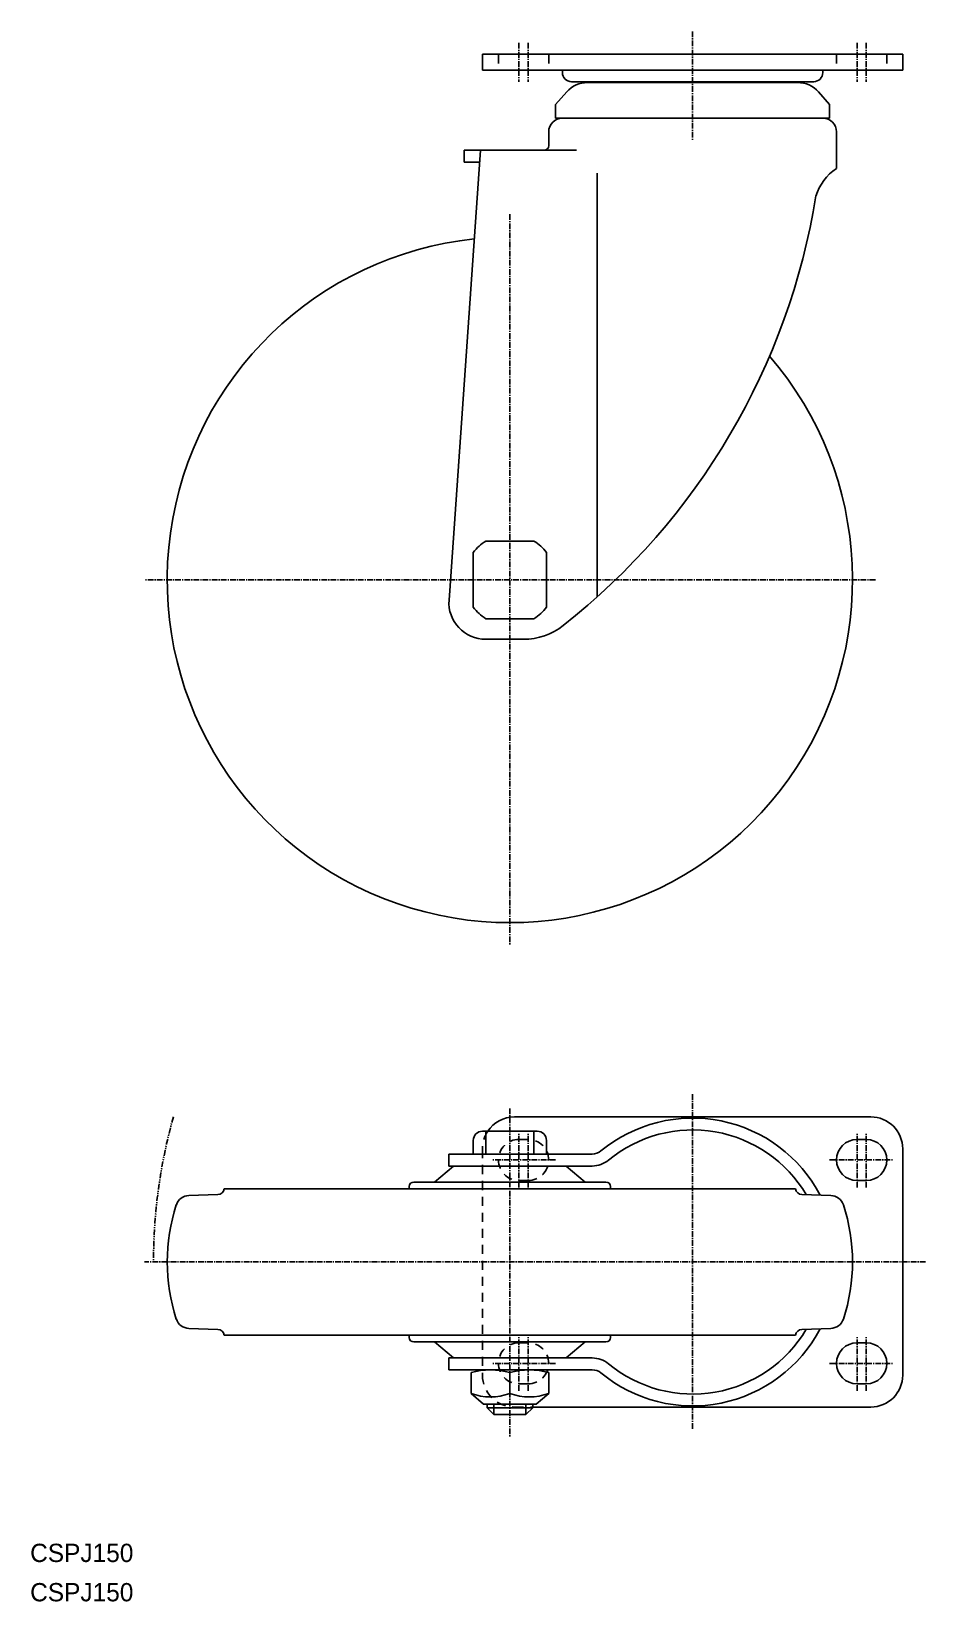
# Model space of a CAD drawing. Extents: x 0 to 196, y 0 to 344.
import ezdxf

# ---------------------------------------------------------------- set-up
doc = ezdxf.new("R2010")
doc.units = 0
for name, pattern in [('CENTER', [2, 1.25, -0.25, 0.25, -0.25]), ('DASHED', [3.5, 2, -1.5]), ('PHANTOM', [2.5, 1.25, -0.25, 0.25, -0.25, 0.25, -0.25])]:
    doc.linetypes.add(name, pattern=pattern)
doc.layers.get('0').update_dxf_attribs({"linetype": 'CONTINUOUS'})
doc.layers.add('CENTER', color=1, linetype='CENTER')

msp = doc.modelspace()

# ---------------------------------------------------------------- linework, layer by layer
at = {"color": 7, "linetype": 'CONTINUOUS'}
for p, q in [((191, 338.5), (99, 338.5)), ((99, 338.5), (99, 335)), ((191, 338.5), (191, 335)), ((191, 335), (99, 335)), ((116.5, 335), (116.5, 334.5)), ((173.5, 335), (173.5, 334.5)), ((117.44, 330.3), (115, 327.5)), ((171.5, 332.5), (118.5, 332.5)), ((168, 332.3), (122, 332.3)), ((172.56, 330.3), (175, 327.5)), ((115, 327.5), (115, 324.5)), ((175, 327.5), (175, 324.5)), ((175, 324.5), (115, 324.5)), ((113.5, 321.5), (113.5, 318.5)), ((176.5, 321.5), (176.5, 313.5)), ((98.58, 317.5), (91.69, 219.06)), ((95, 317.5), (95, 314.9)), ((119.59, 317.5), (95, 317.5)), ((98.4, 314.9), (95, 314.9)), ((124.14, 312.5), (124.14, 219.8)), ((99.73, 232), (110.27, 232)), ((97, 217.5), (97, 229.5)), ((113, 229.5), (113, 217.5)), ((110.27, 215), (99.73, 215)), ((107.99, 210.5), (99.67, 210.5)), ((184, 106), (106, 106)), ((97, 100.85), (97, 97.85)), ((111, 102.85), (99, 102.85)), ((99.73, 97.85), (99.73, 102.85)), ((110.27, 97.85), (110.27, 102.85)), ((113, 100.85), (113, 97.85)), ((181, 101.07), (183, 101.07)), ((91.67, 95.25), (91.67, 97.85)), ((91.67, 97.85), (123.03, 97.85)), ((191, 49.5), (191, 99)), ((92.7, 95.25), (88.5, 91.75)), ((91.67, 95.25), (123.03, 95.25)), ((117.3, 95.25), (121.5, 91.75)), ((42.5, 90.25), (167.5, 90.25)), ((82.96, 90.25), (82.97, 90.78)), ((83.97, 91.75), (126.03, 91.75)), ((127.04, 90.25), (127.03, 90.78)), ((181, 92.07), (183, 92.07)), ((41.08, 89.01), (34.74, 88.79)), ((168.92, 89.01), (175.26, 88.79)), ((41.08, 59.49), (34.74, 59.71)), ((168.92, 59.49), (175.26, 59.71)), ((42.5, 58.25), (167.5, 58.25)), ((82.96, 58.25), (82.97, 57.72)), ((83.97, 56.75), (126.03, 56.75)), ((92.7, 53.25), (88.5, 56.75)), ((117.3, 53.25), (121.5, 56.75)), ((127.04, 58.25), (127.03, 57.72)), ((181, 56.57), (183, 56.57)), ((91.67, 53.25), (91.67, 50.65)), ((91.67, 53.25), (123.03, 53.25)), ((91.67, 50.65), (123.03, 50.65)), ((96.5, 50.07), (96.5, 45.5)), ((105, 50.07), (105, 45.5)), ((113.5, 50.07), (113.5, 45.5)), ((96.5, 45.5), (99.25, 43.15)), ((110.75, 43.15), (113.5, 45.5)), ((181, 47.57), (183, 47.57)), ((99.25, 43.15), (110.75, 43.15)), ((100, 43.15), (100, 42.35)), ((100, 42.35), (110, 42.35)), ((101.5, 40.85), (100, 42.35)), ((110, 42.35), (108.5, 40.85)), ((110, 43.15), (110, 42.35)), ((110, 42.5), (184, 42.5)), ((101.5, 40.85), (108.5, 40.85))]:
    msp.add_line(p, q, dxfattribs=at)
at = {"color": 3, "linetype": 'DASHED'}
for p, q in [((102.5, 338.5), (102.5, 335)), ((113.5, 338.5), (113.5, 335)), ((176.5, 338.5), (176.5, 335)), ((187.5, 338.5), (187.5, 335)), ((109, 101.07), (107.01, 101.07)), ((99, 99), (99, 49.5)), ((109, 92.07), (107, 92.07)), ((109, 56.57), (107.01, 56.57)), ((109, 47.57), (107, 47.57)), ((106, 42.5), (110, 42.5))]:
    msp.add_line(p, q, dxfattribs=at)
at = {"color": 3, "linetype": 'CONTINUOUS'}
for p, q in [((101.5, 43.15), (101.5, 40.85)), ((108.5, 43.15), (108.5, 40.85))]:
    msp.add_line(p, q, dxfattribs=at)
at = {"color": 7, "linetype": 'CONTINUOUS'}
for centre, radius, start, end in [((118.5, 334.5), 2, 180, 270), ((171.5, 334.5), 2, 270, 0), ((122, 326.1), 6.2, 90, 137.3815), ((168, 326.1), 6.2, 42.6185, 90), ((116.5, 321.5), 3, 90, 180), ((173.5, 321.5), 3, 0, 90), ((112.5, 318.5), 1, 270, 0), ((182.54, 304.28), 11.02, 123.2362, 163.0854), ((23.92, 331.4), 150, 308.1827, 350.8269), ((105, 223.5), 75, 95.9516, 40.7259), ((105, 223.5), 10, 121.7883, 143.1301), ((105, 223.5), 10, 36.8699, 58.2117), ((99.67, 218.5), 8, 175.9946, 270), ((105, 223.5), 10, 216.8699, 238.2117), ((105, 223.5), 10, 301.7883, 323.1301), ((107.99, 224.5), 14, 270, 308.1827), ((106, 99), 7, 90, 146.633), ((145, 74.25), 31.5, 27.6633, 129.5549), ((145, 74.25), 28.9, 30.6446, 129.5549), ((184, 99), 7, 0, 90), ((99, 100.85), 2, 90, 180), ((111, 100.85), 2, 0, 90), ((181, 96.57), 4.5, 90, 270), ((183, 96.57), 4.5, 270, 90), ((123.03, 100.85), 3, 270, 309.5549), ((123.03, 100.85), 5.6, 270, 309.5549), ((41.02, 90.51), 1.5, 272, 349.9195), ((83.97, 90.75), 1, 90, 178.3634), ((126.03, 90.75), 1, 1.6366, 90), ((168.98, 90.51), 1.5, 190.0805, 268), ((70, 74.25), 40, 161.82, 198.18), ((34.85, 85.79), 3, 92, 161.82), ((175.15, 85.79), 3, 18.18, 88), ((140, 74.25), 40, 341.82, 18.18), ((34.85, 62.71), 3, 198.18, 268), ((41.02, 57.99), 1.5, 10.0805, 88), ((145, 74.25), 31.5, 230.4451, 332.3367), ((145, 74.25), 28.9, 230.4451, 329.3554), ((168.98, 57.99), 1.5, 92, 169.9195), ((175.15, 62.71), 3, 272, 341.82), ((83.97, 57.75), 1, 181.6366, 270), ((126.03, 57.75), 1, 270, 358.3634), ((181, 52.07), 4.5, 90, 270), ((183, 52.07), 4.5, 270, 90), ((123.03, 47.65), 5.6, 50.4451, 90), ((100.75, 34.8), 15.85, 74.4429, 105.5571), ((109.25, 34.8), 15.85, 74.4429, 105.5571), ((123.03, 47.65), 3, 50.4451, 90), ((184, 49.5), 7, 270, 0), ((100.75, 57.01), 12.28, 249.7438, 290.2562), ((109.25, 57.01), 12.28, 249.7438, 290.2562)]:
    msp.add_arc(centre, radius, start, end, dxfattribs=at)
at = {"color": 3, "linetype": 'PHANTOM'}
msp.add_arc((145, 74.25), 118, 164.3912, 180, dxfattribs=at)
at = {"color": 3, "linetype": 'DASHED'}
for centre, radius, start, end in [((106, 99), 7, 146.633, 180), ((107, 96.57), 4.5, 90, 270), ((109, 96.57), 4.5, 270, 90), ((107, 52.07), 4.5, 90, 270), ((109, 52.07), 4.5, 270, 90), ((106, 49.5), 7, 180, 270)]:
    msp.add_arc(centre, radius, start, end, dxfattribs=at)
at = {"layer": 'CENTER', "color": 1, "linetype": 'CENTER'}
for p, q in [((107, 341), (107, 332.5)), ((109, 341), (109, 332.5)), ((145, 343.5), (145, 319.5)), ((181, 341), (181, 332.5)), ((183, 341), (183, 332.5)), ((105, 303.5), (105, 143.5)), ((185, 223.5), (25, 223.5)), ((145, 111), (145, 37.5)), ((105, 107.85), (105, 35.85)), ((107, 90.57), (107, 102.57)), ((109, 90.57), (109, 102.57)), ((181, 90.57), (181, 102.57)), ((183, 90.57), (183, 102.57)), ((115, 96.57), (101, 96.57)), ((175, 96.57), (189, 96.57)), ((196, 74.25), (25, 74.25)), ((107, 46.07), (107, 58.07)), ((109, 46.07), (109, 58.07)), ((181, 46.07), (181, 58.07)), ((183, 46.07), (183, 58.07)), ((115, 52.07), (101, 52.07)), ((175, 52.07), (189, 52.07))]:
    msp.add_line(p, q, dxfattribs=at)

# ---------------------------------------------------------------- texts
at = {"color": 7, "linetype": 'CONTINUOUS'}
for p in [(0, 8.6), (0, 0)]:
    msp.add_text('CSPJ150', height=4, dxfattribs=at).set_placement(p)

doc.saveas('drawing.dxf')
